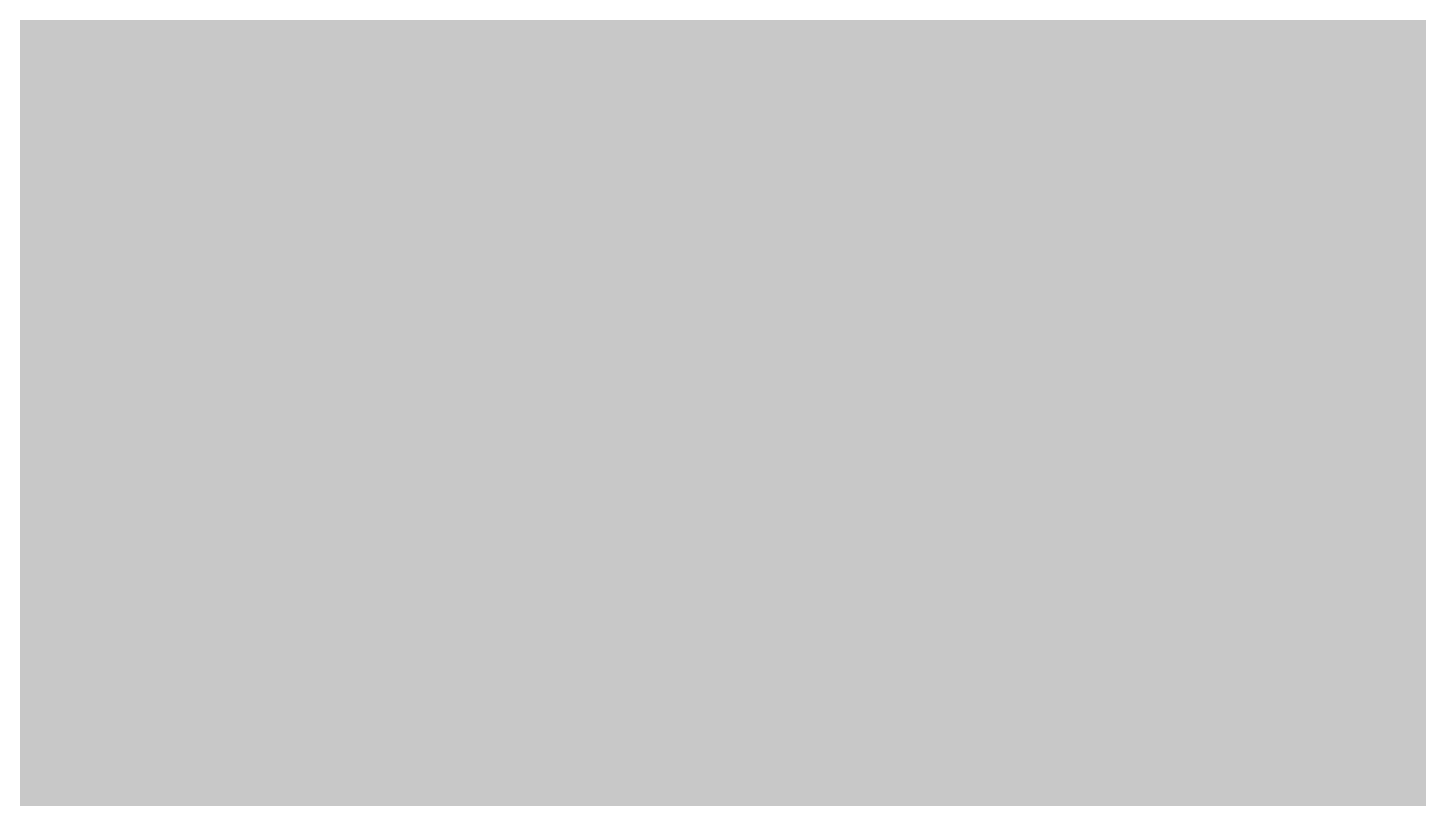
# Model space of a CAD drawing. Header units: inches. Extents: x -0.16 to 1.73, y -0.16 to 1.34.
# Drawn here: x 0.372631 to 0.373716, y 0.053124 to 0.053724 of the extents above; entities that cross this region are included whole.
import ezdxf

# ---------------------------------------------------------------- set-up
doc = ezdxf.new("R2010")
doc.units = ezdxf.units.IN
doc.header["$MEASUREMENT"] = 0
doc.layers.add('Top Layer', color=1, linetype='Continuous')
doc.layers.add('Top Solder', color=216, linetype='Continuous')

# ---------------------------------------------------------------- blocks, each defined once
blk = doc.blocks.new('USB_SMD_KH_TYPE_C_L6_5_16P_STM_8')
at = {"layer": 'Top Layer'}
blk.add_hatch(color=1, dxfattribs=at).paths.add_polyline_path([(0.0704315, 0.089374), (0.0831085, 0.089374), (0.0831085, 0.037406), (0.0704315, 0.037406)])
at = {"layer": 'Top Solder'}
blk.add_hatch(color=216, dxfattribs=at).paths.add_polyline_path([(0.0684315, 0.091374), (0.0851085, 0.091374), (0.0851085, 0.035406), (0.0684315, 0.035406)])

msp = doc.modelspace()

# ---------------------------------------------------------------- linework, layer by layer
at = {"layer": 'Top Layer'}
for points in [[(0.37897, 0.04949, 0.015, 0.015, 0), (0.379135, 0.049325, 0.015, 0.015, 0)], [(0.379135, -0.032435, 0.015, 0.015, 0), (0.379135, 0.049325, 0.015, 0.015, 0)]]:
    msp.add_lwpolyline(points, format="xyseb", dxfattribs=at)
for points in [[(0.37522, 0.04949, 0.0075, 0.0075, 1), (0.38272, 0.04949, 0.0075, 0.0075, 1)], [(0.375385, 0.049325, 0.0075, 0.0075, 1), (0.382885, 0.049325, 0.0075, 0.0075, 1)], [(0.375385, 0.049325, 0.0075, 0.0075, 1), (0.382885, 0.049325, 0.0075, 0.0075, 1)]]:
    msp.add_lwpolyline(points, format="xyseb", close=True, dxfattribs=at)

# ---------------------------------------------------------------- block references
msp.add_blockref('USB_SMD_KH_TYPE_C_L6_5_16P_STM_8', (0.3022, -0.0139))

doc.saveas('drawing.dxf')
